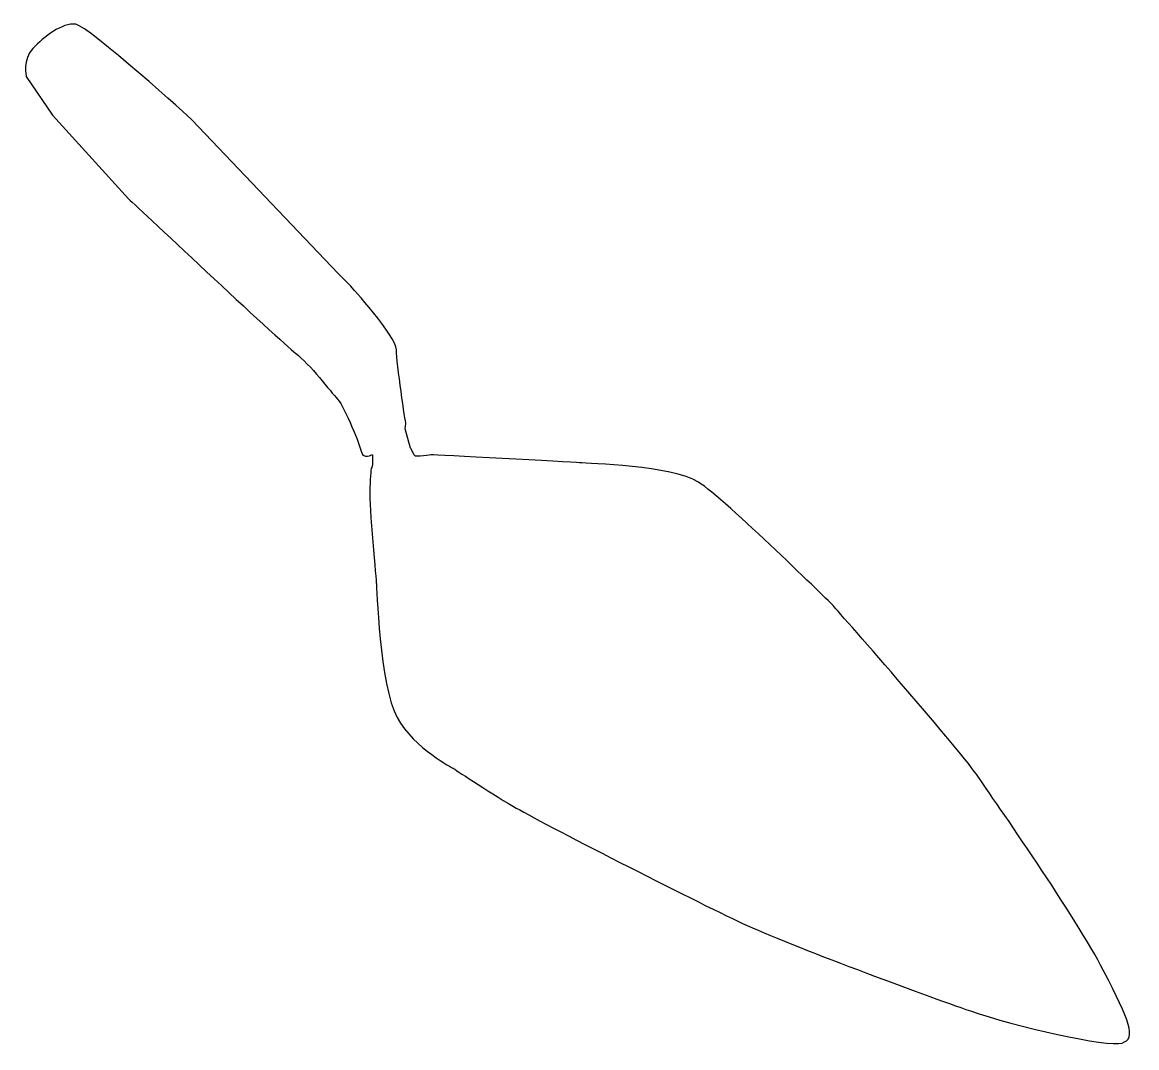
# Model space of a CAD drawing. Header units: centimetres. Extents: x -7.9 to 8, y -7.3 to 7.3.
import ezdxf

# ---------------------------------------------------------------- set-up
doc = ezdxf.new("R2010")
doc.units = ezdxf.units.CM
doc.header["$MEASUREMENT"] = 0
doc.layers.add('Camada 1', color=7, linetype='Continuous')

msp = doc.modelspace()

# ---------------------------------------------------------------- linework, layer by layer
at = {"layer": 'Camada 1'}
msp.add_open_spline([(-2.08385, 1.13046), (-2.08385, 1.13046), (-0.09704, 1.02539), (0.027, 1.01576), (0.027, 1.01576), (0.1512, 1.00634), (1.34521, 0.97763), (1.72732, 0.73877), (1.72732, 0.73877), (2.10933, 0.50001), (3.64708, -1.01851), (3.64708, -1.01851), (3.64708, -1.01851), (3.64708, -1.01851), (5.4237, -3.03411), (5.70072, -3.43527), (5.70072, -3.43527), (5.97774, -3.83622), (7.13352, -5.48881), (7.5155, -6.2339), (7.5155, -6.2339), (7.89769, -6.97881), (7.99315, -7.20802), (7.78307, -7.27488), (7.78307, -7.27488), (7.57281, -7.34182), (6.25481, -7.03615), (5.61481, -6.81654), (5.61481, -6.81654), (4.97489, -6.59672), (3.03586, -5.88034), (2.3576, -5.5653), (2.3576, -5.5653), (1.67955, -5.24994), (-0.54607, -4.11332), (-0.9186, -3.89374), (-0.9186, -3.89374), (-1.29095, -3.67392), (-1.77823, -3.34925), (-1.77823, -3.34925), (-1.77823, -3.34925), (-1.77823, -3.34925), (-2.33214, -3.07215), (-2.58042, -2.62331), (-2.58042, -2.62331), (-2.82889, -2.17447), (-2.8767, -0.71299), (-2.8767, -0.71299), (-2.8767, -0.71299), (-2.8767, -0.71299), (-2.98169, 0.44282), (-2.97219, 0.60519), (-2.97219, 0.60519), (-2.96245, 0.76749), (-2.96245, 0.92034), (-2.94348, 0.94904), (-2.94348, 0.94904), (-2.9244, 0.97764), (-2.93395, 1.13049), (-2.93395, 1.13049), (-2.93395, 1.13049), (-2.93395, 1.13049), (-3.06775, 1.0731), (-3.08669, 1.15909), (-3.08669, 1.15909), (-3.10577, 1.24511), (-3.3255, 1.80864), (-3.43054, 1.92326), (-3.43054, 1.92326), (-3.53555, 2.03796), (-3.8221, 2.42007), (-4.03236, 2.58236), (-4.03236, 2.58236), (-4.24247, 2.7446), (-6.42031, 4.78872), (-6.42031, 4.78872), (-6.42031, 4.78872), (-6.42031, 4.78872), (-7.50921, 5.98265), (-7.50921, 5.98265), (-7.50921, 5.98265), (-7.50921, 5.98265), (-7.88163, 6.53677), (-7.88163, 6.53677), (-7.88163, 6.53677), (-7.88163, 6.53677), (-7.93907, 6.77548), (-7.78609, 6.93777), (-7.78609, 6.93777), (-7.63327, 7.10031), (-7.36599, 7.31036), (-7.17496, 7.2816), (-7.17496, 7.2816), (-6.9839, 7.2531), (-5.51293, 5.9159), (-5.51293, 5.9159), (-5.51293, 5.9159), (-5.51293, 5.9159), (-3.42105, 3.71893), (-3.42105, 3.71893), (-3.42105, 3.71893), (-3.42105, 3.71893), (-3.24907, 3.547), (-3.24907, 3.547), (-3.24907, 3.547), (-3.24907, 3.547), (-2.59013, 2.82106), (-2.59013, 2.63006), (-2.59013, 2.63006), (-2.59013, 2.43898), (-2.45636, 1.57937), (-2.45636, 1.57937), (-2.45636, 1.57937), (-2.45636, 1.57937), (-2.46589, 1.50288), (-2.46589, 1.50288), (-2.46589, 1.50288), (-2.46589, 1.50288), (-2.3894, 1.22607), (-2.3894, 1.22607), (-2.3894, 1.22607), (-2.3894, 1.22607), (-2.34162, 1.14947), (-2.33214, 1.12079), (-2.33214, 1.12079), (-2.32263, 1.09233), (-2.08385, 1.13046), (-2.08385, 1.13046)], degree=3, knots=[0, 0, 0, 0, 0.03030303, 0.03030303, 0.03030303, 0.03030303, 0.06060606, 0.06060606, 0.06060606, 0.06060606, 0.09090909, 0.09090909, 0.09090909, 0.09090909, 0.12121212, 0.12121212, 0.12121212, 0.12121212, 0.15151515, 0.15151515, 0.15151515, 0.15151515, 0.18181818, 0.18181818, 0.18181818, 0.18181818, 0.21212121, 0.21212121, 0.21212121, 0.21212121, 0.24242424, 0.24242424, 0.24242424, 0.24242424, 0.27272727, 0.27272727, 0.27272727, 0.27272727, 0.3030303, 0.3030303, 0.3030303, 0.3030303, 0.33333333, 0.33333333, 0.33333333, 0.33333333, 0.36363636, 0.36363636, 0.36363636, 0.36363636, 0.39393939, 0.39393939, 0.39393939, 0.39393939, 0.42424242, 0.42424242, 0.42424242, 0.42424242, 0.45454545, 0.45454545, 0.45454545, 0.45454545, 0.48484848, 0.48484848, 0.48484848, 0.48484848, 0.51515152, 0.51515152, 0.51515152, 0.51515152, 0.54545455, 0.54545455, 0.54545455, 0.54545455, 0.57575758, 0.57575758, 0.57575758, 0.57575758, 0.60606061, 0.60606061, 0.60606061, 0.60606061, 0.63636364, 0.63636364, 0.63636364, 0.63636364, 0.66666667, 0.66666667, 0.66666667, 0.66666667, 0.6969697, 0.6969697, 0.6969697, 0.6969697, 0.72727273, 0.72727273, 0.72727273, 0.72727273, 0.75757576, 0.75757576, 0.75757576, 0.75757576, 0.78787879, 0.78787879, 0.78787879, 0.78787879, 0.81818182, 0.81818182, 0.81818182, 0.81818182, 0.84848485, 0.84848485, 0.84848485, 0.84848485, 0.87878788, 0.87878788, 0.87878788, 0.87878788, 0.90909091, 0.90909091, 0.90909091, 0.90909091, 0.93939394, 0.93939394, 0.93939394, 0.93939394, 1, 1, 1, 1], dxfattribs=at)

doc.saveas('drawing.dxf')
